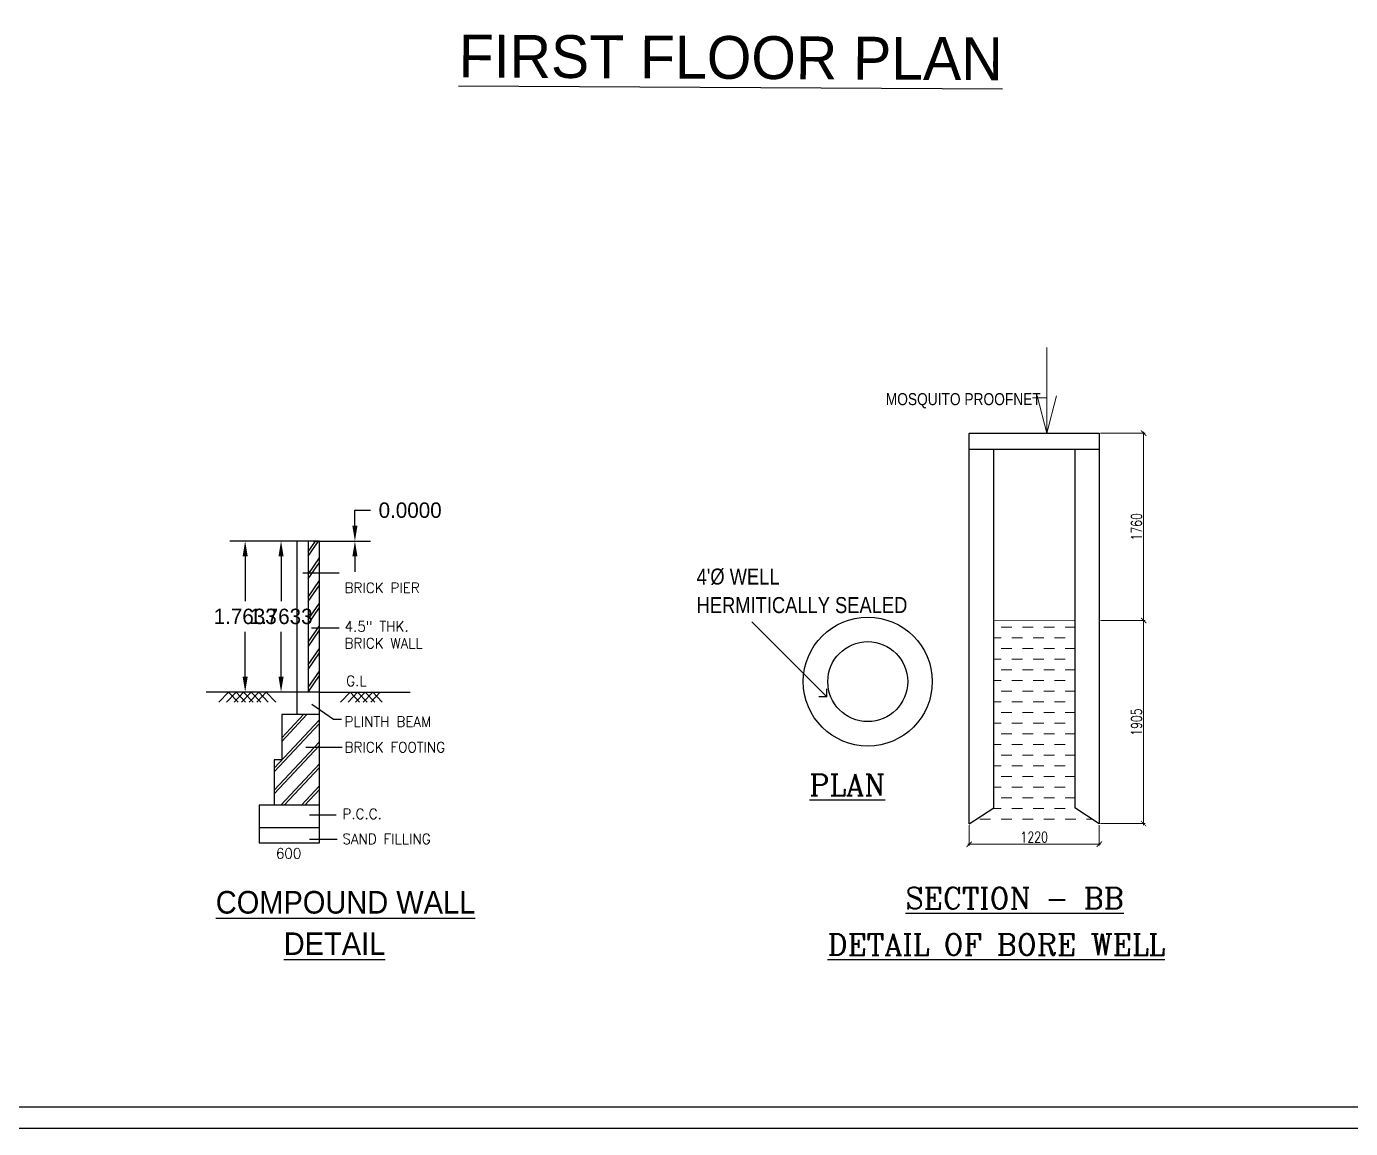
# Model space of a CAD drawing. Header units: metres. Extents: x 0 to 118, y 0 to 55.
# Drawn here: x 37.24 to 52.7, y 0 to 12.87 of the extents above; entities that cross this region are included whole.
import ezdxf
from ezdxf.enums import TextEntityAlignment as Align

# ---------------------------------------------------------------- set-up
doc = ezdxf.new("R2010")
doc.units = ezdxf.units.M
doc.header["$LTSCALE"] = 25
doc.header["$MEASUREMENT"] = 0
for name, color, linetype, lineweight in [('AR_DIM WRK', 3, 'Continuous', 13), ('DIM-1', 8, 'Continuous', 18), ('fsi', 30, 'Continuous', 25)]:
    doc.layers.add(name, color=color, linetype=linetype, lineweight=lineweight)
for name, color, linetype in [('COMPOUNDWALL', 58, 'Continuous'), ('DIM', 8, 'Continuous'), ('TEXT', 4, 'Continuous'), ('WALL', 125, 'Continuous')]:
    doc.layers.add(name, color=color, linetype=linetype)
doc.styles.add('APEXT', font='romanc.shx')
doc.styles.add('ROMAND', font='swissc.ttf')
doc.styles.add('ROMANS', font='romans.shx')
doc.styles.add('RS1', font='romans.shx', dxfattribs={"width": 0.75})
doc.styles.add('T', font='ROMI____.pfb', dxfattribs={"width": 1.2, "height": 24})
doc.styles.add('T1', font='ROMANS.shx', dxfattribs={"width": 0.96, "height": 4})
doc.styles.add('UATEXT', font='GOTHIC.TTF')
doc.dimstyles.new('DIM-50', dxfattribs={"dimscale": 0.5, "dimtxt": 200, "dimasz": 100, "dimexe": 25, "dimexo": 25, "dimgap": 35, "dimtad": 1, "dimdec": 0, "dimrnd": 5, "dimzin": 0, "dimdsep": 46, "dimtxsty": 'RS1', "dimblk": 'ARCHTICK', "dimcen": 100, "dimdle": 25, "dimclrd": 8, "dimclre": 8, "dimclrt": 4, "dimadec": 0, "dimazin": 0, "dimtfac": 0.5, "dimtdec": 0, "dimtmove": 1, "dimatfit": 0, "dimfxl": 0, "dimfrac": 1, "dimtolj": 1, "dimtzin": 0, "dimarcsym": 0})
doc.dimstyles.new('dim100', dxfattribs={"dimtxt": 400, "dimasz": 200, "dimexe": 50, "dimexo": 200, "dimgap": 100, "dimtad": 1, "dimdec": 0, "dimrnd": 5, "dimzin": 0, "dimdsep": 46, "dimtxsty": 'ROMANS', "dimblk": 'ARCHTICK', "dimcen": 500, "dimdle": 25, "dimclrd": 256, "dimclre": 256, "dimclrt": 2, "dimadec": 0, "dimazin": 0, "dimtfac": 1, "dimtdec": 0, "dimtix": 1, "dimtofl": 0, "dimtmove": 1, "dimatfit": 1, "dimldrblk": 'OPEN30', "dimfxl": 0, "dimtolj": 1, "dimtzin": 0, "dimlwd": -1, "dimlwe": -1, "dimarcsym": 0})
doc.dimstyles.get("Standard").update_dxf_attribs({"dimtxt": 0.18, "dimasz": 0.18, "dimexe": 0.18, "dimexo": 0.0625, "dimgap": 0.09, "dimtad": 0, "dimtih": 1, "dimtoh": 1, "dimdec": 4, "dimzin": 0, "dimdsep": 46, "dimtxsty": 'Standard', "dimcen": 0.09, "dimadec": 0, "dimazin": 0, "dimtfac": 1, "dimtdec": 4, "dimtofl": 0, "dimtmove": 0, "dimatfit": 3, "dimfxl": 0, "dimtolj": 1, "dimtzin": 0, "dimarcsym": 0})

# ---------------------------------------------------------------- blocks, each defined once
blk = doc.blocks.new('*D181')
at = {"layer": 'COMPOUNDWALL', "color": 0, "lineweight": -2}
for p, q in [((40.463, 6.862), (40.029, 6.862)), ((40.209, 6.682), (40.209, 6.161)), ((40.209, 5.279), (40.209, 5.801)), ((40.463, 5.099), (40.029, 5.099))]:
    blk.add_line(p, q, dxfattribs=at)
at = {"layer": 'COMPOUNDWALL', "color": 0}
for points in [[(40.179, 6.682), (40.239, 6.682), (40.209, 6.862)], [(40.179, 5.279), (40.239, 5.279), (40.209, 5.099)]]:
    blk.add_solid(points, dxfattribs=at)
at = {"layer": 'Defpoints', "color": 0}
for p in [(40.209, 6.862), (40.526, 6.862), (40.526, 5.099)]:
    blk.add_point(p, dxfattribs=at)
at = {"layer": 'COMPOUNDWALL', "color": 0, "insert": (40.209, 5.981), "char_height": 0.18, "attachment_point": 5}
blk.add_mtext('\\A1;1.7633', dxfattribs=at)
blk = doc.blocks.new('*D182')
at = {"layer": 'COMPOUNDWALL', "color": 0, "lineweight": -2}
for p, q in [((40.463, 6.862), (39.61, 6.862)), ((39.79, 6.682), (39.79, 6.161)), ((39.79, 5.279), (39.79, 5.801)), ((40.463, 5.099), (39.61, 5.099))]:
    blk.add_line(p, q, dxfattribs=at)
at = {"layer": 'COMPOUNDWALL', "color": 0}
for points in [[(39.76, 6.682), (39.82, 6.682), (39.79, 6.862)], [(39.76, 5.279), (39.82, 5.279), (39.79, 5.099)]]:
    blk.add_solid(points, dxfattribs=at)
at = {"layer": 'Defpoints', "color": 0}
for p in [(40.526, 6.862), (39.79, 5.099), (40.526, 5.099)]:
    blk.add_point(p, dxfattribs=at)
at = {"layer": 'COMPOUNDWALL', "color": 0, "insert": (39.79, 5.981), "char_height": 0.18, "attachment_point": 5}
blk.add_mtext('\\A1;1.7633', dxfattribs=at)
blk = doc.blocks.new('*D183')
at = {"layer": 'COMPOUNDWALL', "color": 0, "lineweight": -2}
for p, q in [((41.072, 7.042), (41.072, 7.222)), ((41.072, 7.222), (41.252, 7.222)), ((40.588, 6.862), (41.252, 6.862)), ((40.588, 6.862), (41.252, 6.862)), ((41.072, 6.682), (41.072, 6.502))]:
    blk.add_line(p, q, dxfattribs=at)
at = {"layer": 'COMPOUNDWALL', "color": 0}
for points in [[(41.042, 7.042), (41.102, 7.042), (41.072, 6.862)], [(41.042, 6.682), (41.102, 6.682), (41.072, 6.862)]]:
    blk.add_solid(points, dxfattribs=at)
at = {"layer": 'Defpoints', "color": 0}
for p in [(40.526, 6.862), (40.526, 6.862), (41.072, 6.862)]:
    blk.add_point(p, dxfattribs=at)
at = {"layer": 'COMPOUNDWALL', "color": 0, "insert": (41.717, 7.222), "char_height": 0.18, "attachment_point": 5}
blk.add_mtext('\\A1;0.0000', dxfattribs=at)
blk = doc.blocks.new('_ArchTick')
at = {"color": 0, "linetype": 'ByBlock', "const_width": 0.15}
blk.add_lwpolyline([(-0.5, -0.5), (0.5, 0.5)], dxfattribs=at)
blk = doc.blocks.new('*D31')
at = {"layer": 'Defpoints', "color": 0, "ltscale": 150}
for p in [(-1230764, 91010), (-1229544, 91010), (-1229544, 90817)]:
    blk.add_point(p, dxfattribs=at)
at = {"layer": 'fsi', "color": 8, "lineweight": -2, "ltscale": 150}
for p, q in [((-1230764, 90997), (-1230764, 90804)), ((-1229544, 90997), (-1229544, 90804)), ((-1230777, 90817), (-1229532, 90817))]:
    blk.add_line(p, q, dxfattribs=at)
at = {"layer": 'fsi', "color": 8, "lineweight": -2, "ltscale": 150, "xscale": 50, "yscale": 50, "zscale": 50, "rotation": 180}
blk.add_blockref('_ArchTick', (-1230764, 90817), dxfattribs=at)
at = {"layer": 'fsi', "color": 8, "lineweight": -2, "ltscale": 150, "xscale": 50, "yscale": 50, "zscale": 50}
blk.add_blockref('_ArchTick', (-1229544, 90817), dxfattribs=at)
at = {"layer": 'fsi', "color": 4, "ltscale": 150, "insert": (-1230154, 90884), "char_height": 100, "attachment_point": 5, "style": 'RS1'}
blk.add_mtext('\\A1;1220', dxfattribs=at)
blk = doc.blocks.new('*D32')
at = {"layer": 'Defpoints', "color": 0, "ltscale": 150}
for p in [(-1229544, 92915), (-1229128, 92915), (-1229544, 91010)]:
    blk.add_point(p, dxfattribs=at)
at = {"layer": 'fsi', "color": 8, "lineweight": -2, "ltscale": 150}
for p, q in [((-1229532, 92915), (-1229115, 92915)), ((-1229128, 90997), (-1229128, 92928)), ((-1229532, 91010), (-1229115, 91010))]:
    blk.add_line(p, q, dxfattribs=at)
at = {"layer": 'fsi', "color": 8, "lineweight": -2, "ltscale": 150, "xscale": 50, "yscale": 50, "zscale": 50}
for p, rotation in [((-1229128, 92915), 90), ((-1229128, 91010), 270)]:
    blk.add_blockref('_ArchTick', p, dxfattribs=dict(at, rotation=rotation))
at = {"layer": 'fsi', "color": 4, "ltscale": 150, "insert": (-1229195, 91962), "char_height": 100, "attachment_point": 5, "rotation": 90, "style": 'RS1'}
blk.add_mtext('\\A1;1905', dxfattribs=at)
blk = doc.blocks.new('*D33')
at = {"layer": 'Defpoints', "color": 0, "ltscale": 150}
for p in [(-1229544, 94673), (-1229128, 94673), (-1229544, 92915)]:
    blk.add_point(p, dxfattribs=at)
at = {"layer": 'fsi', "color": 8, "lineweight": -2, "ltscale": 150}
for p, q in [((-1229532, 94673), (-1229115, 94673)), ((-1229128, 92903), (-1229128, 94685)), ((-1229532, 92915), (-1229115, 92915))]:
    blk.add_line(p, q, dxfattribs=at)
at = {"layer": 'fsi', "color": 8, "lineweight": -2, "ltscale": 150, "xscale": 50, "yscale": 50, "zscale": 50}
for p, rotation in [((-1229128, 94673), 90), ((-1229128, 92915), 270)]:
    blk.add_blockref('_ArchTick', p, dxfattribs=dict(at, rotation=rotation))
at = {"layer": 'fsi', "color": 4, "ltscale": 150, "insert": (-1229195, 93794), "char_height": 100, "attachment_point": 5, "rotation": 90, "style": 'RS1'}
blk.add_mtext('\\A1;1760', dxfattribs=at)
blk = doc.blocks.new('A$C48433190')
at = {"layer": 'DIM-1'}
h = blk.add_hatch(dxfattribs=at)
h.set_pattern_fill('DASH', color=256, scale=800.000066, style=0)
h.set_pattern_definition([(360, (12838.72, -217299.15), (100.00001, 100.00001), [100.00001, -100.00001])])
h.paths.add_polyline_path([(3583.7, 3177.8), (2823.7, 3176.3), (2823.7, 1420.1), (2593.7, 1272.4), (3813.7, 1272.4), (3583.7, 1420.1)])
at = {"layer": 'DIM'}
blk.add_line((553.6, 3166.1), (1257.4, 2461.6), dxfattribs=at)
at = {"layer": 'DIM-1'}
for p, q in [((2593.7, 4932.4), (2593.7, 4935.5)), ((2823.7, 3176.3), (3583.7, 3177.8))]:
    blk.add_line(p, q, dxfattribs=at)
at = {"layer": 'WALL'}
for p, q in [((2593.7, 4935.5), (3813.7, 4935.5)), ((2593.7, 1272.4), (2593.7, 4932.4)), ((3813.7, 4935.5), (3813.7, 1272.4)), ((2593.7, 4785.5), (3813.7, 4785.5)), ((2823.7, 1420.1), (2823.7, 4785.5)), ((3583.7, 4785.5), (3583.7, 1420.1)), ((1257.4, 2461.6), (1257.4, 2536.6)), ((1257.4, 2461.6), (1182.4, 2461.6)), ((2593.7, 1272.4), (2823.7, 1420.1)), ((3813.7, 1272.4), (3583.7, 1420.1))]:
    blk.add_line(p, q, dxfattribs=at)
for radius in [604.8, 374.8]:
    blk.add_circle((1642.3, 2604.9), radius, dxfattribs=at)
at = {"layer": 'TEXT', "linetype": 'Continuous', "style": 'ROMAND'}
blk.add_text('MOSQUITO PROOFNET', height=112.5, dxfattribs=at).set_placement((1811.1, 5198.1))
at = {"layer": 'TEXT', "lineweight": 15, "style": 'ROMAND'}
for s, p in [("4'%%C WELL", (37.1, 3515.3)), ('HERMITICALLY SEALED', (37.1, 3247.1))]:
    blk.add_text(s, height=150, rotation=0.02842, dxfattribs=at).set_placement(p)
at = {"layer": 'TEXT', "style": 'APEXT'}
for s, p in [('%%UPLAN', (1094.4, 1537)), ('%%USECTION - BB', (1994.9, 473.9)), ('%%UDETAIL OF BORE WELL', (1264.8, 40))]:
    blk.add_text(s, height=200, dxfattribs=at).set_placement(p)
at = {"layer": 'fsi', "ltscale": 150}
dim = blk.add_linear_dim(base=(4230.2, 4935.5), p1=(3813.7, 3177.8), p2=(3813.7, 4935.5), angle=270, dimstyle='DIM-50', dxfattribs=at)
dim.commit()
dim.dimension.update_dxf_attribs({"geometry": '*D33', "text_midpoint": (4162.7, 4056.6), "insert": (1233357.7, -89737.2)})
for p1, p2, distance, picture, middle in [((3813.7, 1272.4), (3813.7, 3177.8), -416.5, '*D32', (4162.7, 2225.1)), ((2593.7, 1272.4), (3813.7, 1272.4), -192.9, '*D31', (3203.7, 1147.1))]:
    dim = blk.add_aligned_dim(p1=p1, p2=p2, distance=distance, dimstyle='DIM-50', dxfattribs=at)
    dim.commit()
    dim.dimension.update_dxf_attribs({"geometry": picture, "text_midpoint": middle, "insert": (1233357.7, -89737.2)})
at = {"layer": 'DIM-1', "ltscale": 15}
blk.add_leader([(3321.4, 4935.5), (3321.4, 5265.3), (3188.1, 5265.3)], dimstyle='dim100', override={"dimasz": 350, "dimldrblk": 'Open30'}, dxfattribs=at)

msp = doc.modelspace()

# ---------------------------------------------------------------- linework, layer by layer
for points in [[(0, 54.95626), (83.49573, 54.95626), (83.49573, 0), (0, 0)], [(0.25, 54.70626), (83.24573, 54.70626), (83.24573, 0.25), (0.25, 0.25)]]:
    msp.add_lwpolyline(points, close=True)
at = {"layer": 'DIM'}
for p, q in [((40.39334, 6.86217), (40.39334, 5.09884)), ((40.52559, 6.86217), (40.39334, 6.86217)), ((40.52559, 6.68584), (40.64709, 6.86217)), ((40.52559, 6.73763), (40.6114, 6.86217)), ((40.52559, 6.47313), (40.65784, 6.66508)), ((40.52559, 6.42134), (40.65784, 6.61328)), ((40.4621, 6.49218), (40.88814, 6.49218)), ((40.52559, 6.20863), (40.65784, 6.40058)), ((40.52559, 6.15684), (40.65784, 6.34878)), ((40.52559, 5.94413), (40.65784, 6.13608)), ((40.52559, 5.89234), (40.65784, 6.08428)), ((40.52559, 5.67963), (40.65784, 5.87158)), ((40.52559, 5.62784), (40.65784, 5.81978)), ((40.56354, 5.85018), (40.88814, 5.85018)), ((40.52559, 5.41513), (40.65784, 5.60708)), ((40.52559, 5.36334), (40.65784, 5.55528)), ((40.52559, 5.15063), (40.65784, 5.34258)), ((40.52559, 5.09884), (40.65784, 5.29078)), ((39.48355, 4.98128), (39.59529, 5.09884)), ((39.57172, 4.98128), (39.68346, 5.09884)), ((39.70704, 4.98128), (39.59529, 5.09884)), ((39.65988, 4.98128), (39.77163, 5.09884)), ((39.7952, 4.98128), (39.68346, 5.09884)), ((39.74805, 4.98128), (39.85979, 5.09884)), ((39.88337, 4.98128), (39.77163, 5.09884)), ((39.83622, 4.98128), (39.94796, 5.09884)), ((39.97154, 4.98128), (39.85979, 5.09884)), ((39.92438, 4.98128), (40.03613, 5.09884)), ((40.0597, 4.98128), (39.94796, 5.09884)), ((40.14787, 4.98128), (40.03613, 5.09884)), ((40.56851, 4.95548), (40.81996, 4.78219)), ((40.90331, 4.98128), (41.01505, 5.09884)), ((40.99148, 4.98128), (41.10322, 5.09884)), ((41.1268, 4.98128), (41.01505, 5.09884)), ((41.07964, 4.98128), (41.19139, 5.09884)), ((41.21496, 4.98128), (41.10322, 5.09884)), ((41.16781, 4.98128), (41.27955, 5.09884)), ((41.30313, 4.98128), (41.19139, 5.09884)), ((41.25598, 4.98128), (41.36772, 5.09884)), ((41.3913, 4.98128), (41.27955, 5.09884)), ((40.21701, 4.51997), (40.51159, 4.83434)), ((40.21701, 4.56295), (40.47132, 4.83434)), ((40.12884, 4.21099), (40.65784, 4.7755)), ((40.12884, 4.16801), (40.65784, 4.73252)), ((40.81996, 4.78219), (40.91534, 4.78219)), ((40.12884, 3.95311), (40.65784, 4.51762)), ((40.12884, 3.91013), (40.65784, 4.47464)), ((40.49915, 4.45292), (40.92401, 4.45292)), ((40.20485, 3.77634), (40.65784, 4.25974)), ((40.24512, 3.77634), (40.65784, 4.21676)), ((40.4465, 3.77634), (40.65784, 4.00186)), ((40.48678, 3.77634), (40.65784, 3.95888)), ((40.5425, 3.66443), (40.85464, 3.66443)), ((40.5425, 3.37849), (40.86331, 3.37849))]:
    msp.add_line(p, q, dxfattribs=at)
at = {"layer": 'WALL'}
for p, q in [((40.52559, 6.86217), (40.52559, 5.09884)), ((40.65784, 6.86217), (40.52559, 6.86217)), ((40.65784, 5.09884), (40.65784, 6.86217)), ((40.39334, 5.09884), (39.33534, 5.09884)), ((40.65784, 5.09884), (40.39334, 5.09884)), ((40.39334, 5.09884), (40.39334, 4.83434)), ((40.65784, 4.83434), (40.65784, 5.09884)), ((40.65784, 5.09884), (41.71584, 5.09884)), ((40.65784, 4.83434), (40.21701, 4.83434)), ((40.21701, 4.83434), (40.21701, 4.30534)), ((40.65784, 4.30534), (40.65784, 4.83434)), ((40.21701, 4.30534), (40.12884, 4.30534)), ((40.12884, 4.30534), (40.12884, 3.77634)), ((40.65784, 3.77634), (40.65784, 4.30534)), ((40.65784, 3.77634), (39.95251, 3.77634)), ((39.95251, 3.77634), (39.95251, 3.3355)), ((40.65784, 3.3355), (40.65784, 3.77634)), ((40.65784, 3.51184), (39.95251, 3.51184)), ((39.95251, 3.3355), (40.65784, 3.3355))]:
    msp.add_line(p, q, dxfattribs=at)

# ---------------------------------------------------------------- block references
at = {"layer": 'AR_DIM WRK', "xscale": 0.00124545, "yscale": 0.00124545, "zscale": 0.00124545}
msp.add_blockref('A$C48433190', (45.01721, 1.97607), dxfattribs=at)

# ---------------------------------------------------------------- texts
at = {"style": 'UATEXT'}
msp.add_text('%%UFIRST FLOOR PLAN', height=0.5, rotation=359.698808, dxfattribs=at).set_placement((45.46177, 12.51152), align=Align.MIDDLE_CENTER)
at = {"layer": 'DIM', "style": 'T1', "width": 0.96}
for s, height, p in [('BRICK PIER', 0.120494, (40.95173, 6.25564)), ('4.5" THK.', 0.120494, (40.95173, 5.80417)), ('BRICK WALL', 0.120494, (40.95173, 5.60908)), ('G.L', 0.120494, (40.96965, 5.16843)), ('PLINTH BEAM', 0.1204944, (40.95173, 4.69281)), ('BRICK FOOTING', 0.1204944, (40.95173, 4.3935)), ('P.C.C.', 0.120494, (40.92572, 3.61394)), ('SAND FILLING', 0.1204944, (40.92572, 3.32193)), ('600', 0.120494, (40.14884, 3.15357))]:
    msp.add_text(s, height=height, dxfattribs=at).set_placement(p)
at = {"layer": 'TEXT', "color": 5, "style": 'T', "width": 0.96}
for s, p in [('%%UCOMPOUND WALL%%U', (39.4466, 2.51071)), ('%%UDETAIL%%U', (40.24064, 2.02706))]:
    msp.add_text(s, height=0.2640037, dxfattribs=at).set_placement(p)

# ---------------------------------------------------------------- dimensions: what is measured, and where the dimension line sits
at = {"layer": 'COMPOUNDWALL', "color": 3}
dim = msp.add_linear_dim(base=(41.0721541076, 6.8621702789), p1=(40.5255897218, 6.8621702789), p2=(40.5255897218, 6.8621702789), angle=90, dimstyle='Standard', override={"dimscale": 1}, dxfattribs=at)
dim.commit()
dim.dimension.update_dxf_attribs({"geometry": '*D183', "text_midpoint": (41.7171541076, 7.2221702789)})
at = {"layer": 'COMPOUNDWALL', "color": 2}
dim = msp.add_linear_dim(base=(39.78971, 5.09884), p1=(40.52559, 6.86217), p2=(40.52559, 5.09884), angle=90, dimstyle='Standard', override={"dimscale": 1}, dxfattribs=at)
dim.commit()
dim.dimension.update_dxf_attribs({"geometry": '*D182', "text_midpoint": (39.78971, 5.9805)})
at = {"layer": 'COMPOUNDWALL', "color": 1}
dim = msp.add_linear_dim(base=(40.20875, 6.86217), p1=(40.52559, 5.09884), p2=(40.52559, 6.86217), angle=90, dimstyle='Standard', override={"dimscale": 1}, dxfattribs=at)
dim.commit()
dim.dimension.update_dxf_attribs({"geometry": '*D181', "text_midpoint": (40.20875, 5.9805)})

doc.saveas('drawing.dxf')
